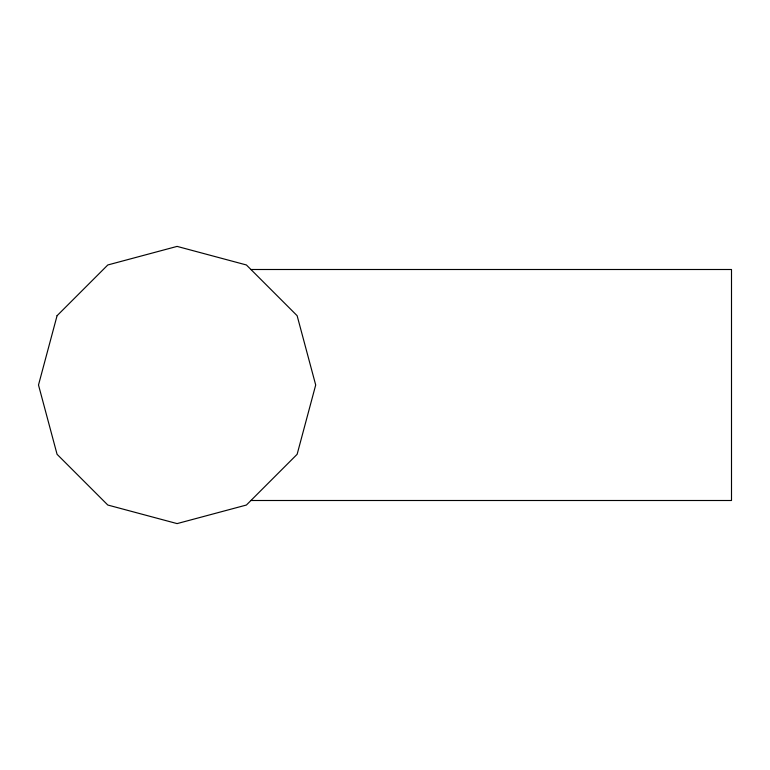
<?xml version="1.0" encoding="UTF-8"?>
<svg xmlns="http://www.w3.org/2000/svg" width="770" height="770" viewBox="0 0 770 770"><rect width="100%" height="100%" fill="white"/><g stroke="black" fill="none" stroke-linecap="round" stroke-linejoin="round"><path stroke-width="1.16" d="M250.933 269.5L731.5 269.5L731.5 500.5L250.933 500.5M57.067 315.7L38.5 385L57.067 454.3L107.8 505.033L177.1 523.6L246.4 505.033L297.133 454.3L315.7 385L297.133 315.7L246.4 264.967L177.1 246.4L107.8 264.967L57.067 315.7"/></g></svg>
